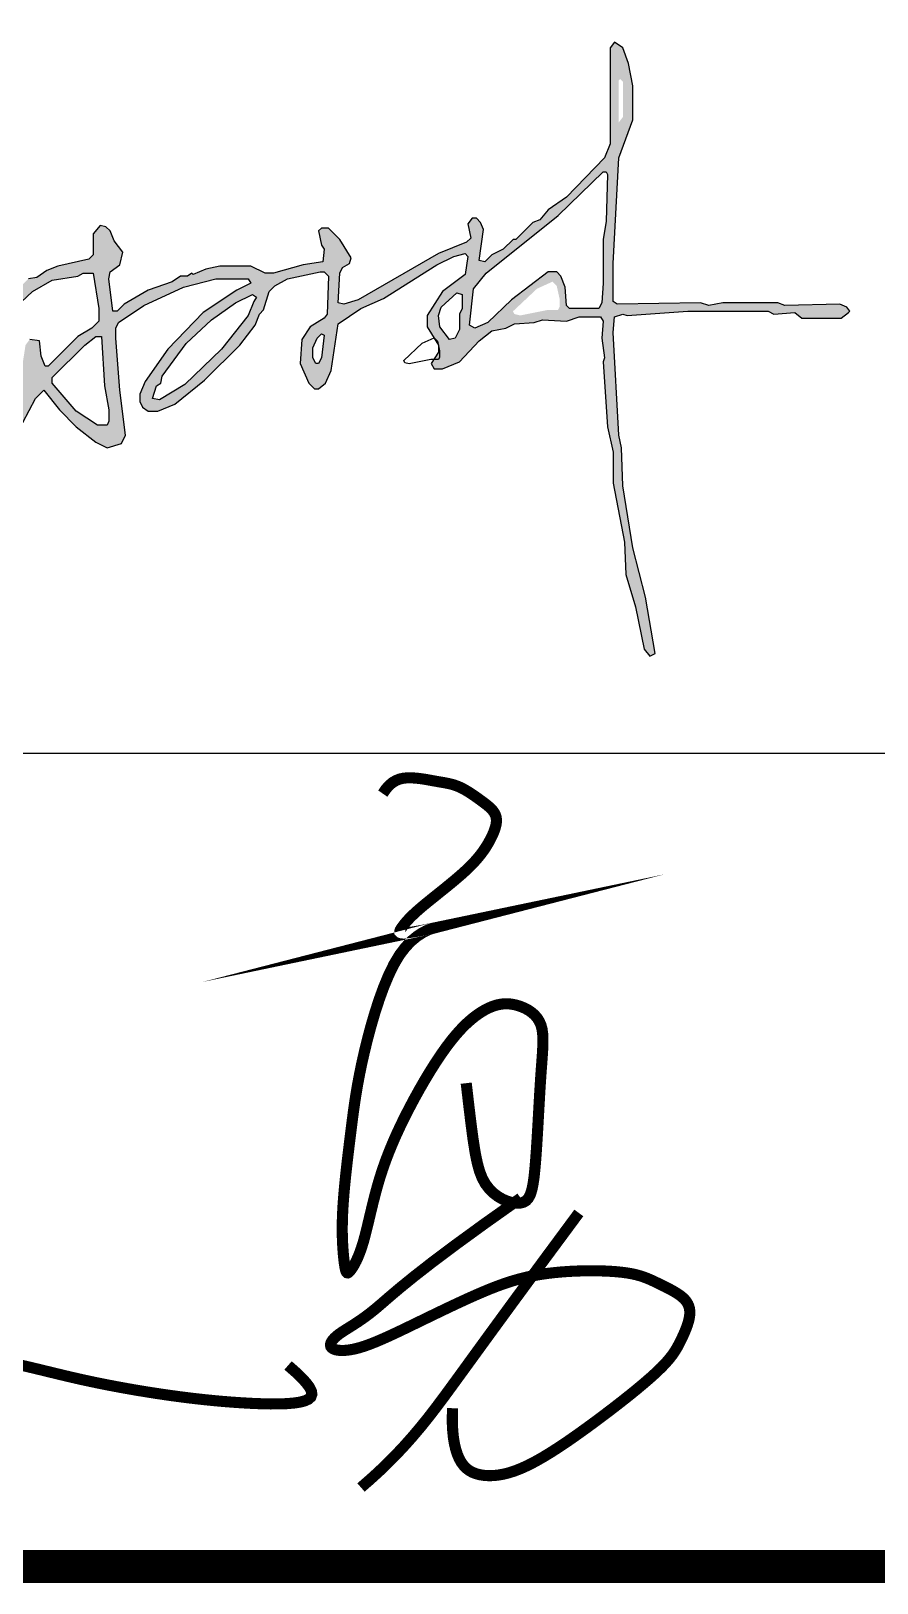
# Model space of a CAD drawing. Extents: x 1036631 to 1215829, y 649019 to 896649.
# Drawn here: x 1213503 to 1214518, y 809010 to 810873 of the extents above; entities that cross this region are included whole.
import ezdxf

# ---------------------------------------------------------------- set-up
doc = ezdxf.new("R2010")
doc.units = 0
doc.header["$LTSCALE"] = 1000
doc.header["$MEASUREMENT"] = 0
doc.layers.add('0-签名', color=2, linetype='Continuous')
doc.layers.add('图框', color=7, linetype='Continuous')

msp = doc.modelspace()

# ---------------------------------------------------------------- hatches: boundary and pattern name
at = {"linetype": 'Continuous'}
h = msp.add_hatch(color=4, dxfattribs=at)
h.dxf.hatch_style = 1
h.paths.add_polyline_path([(1213278.469734638, 810661.5433188741), (1213280.159734637, 810663.233318874), (1213276.779734638, 810681.8233188743), (1213266.639734638, 810691.963318874), (1213249.739734637, 810700.4133188742), (1213207.489734637, 810707.173318874), (1213197.349734638, 810712.2433188738), (1213195.659734637, 810710.5533188743), (1213175.379734638, 810715.6233188742), (1213160.169734637, 810713.9333188738), (1213153.409734637, 810707.173318874), (1213153.409734637, 810697.0333188743), (1213168.619734638, 810700.4133188742), (1213171.999734637, 810697.0333188743), (1213185.519734638, 810693.6533188744), (1213214.249734637, 810693.6533188744), (1213222.699734638, 810688.5833188741), (1213231.149734637, 810688.5833188741), (1213241.289734638, 810683.5133188743), (1213251.429734638, 810683.5133188743), (1213264.949734638, 810673.3733188742), (1213266.639734638, 810651.4033188744), (1213263.259734638, 810649.713318874), (1213259.879734638, 810636.193318874), (1213251.429734638, 810622.673318874), (1213256.499734637, 810617.6033188741), (1213271.709734638, 810636.193318874), (1213278.469734638, 810649.713318874)], flags=17)
h.paths.add_polyline_path([(1213476.199734638, 810495.923318874), (1213477.889734638, 810497.6133188744), (1213466.059734638, 810516.2033188742), (1213449.159734637, 810529.7233188743), (1213442.399734637, 810531.4133188742), (1213437.329734637, 810526.3433188739), (1213437.329734637, 810521.2733188741), (1213452.539734638, 810504.3733188742), (1213444.089734637, 810500.9933188738), (1213432.259734638, 810500.9933188738), (1213406.909734637, 810492.5433188741), (1213396.769734638, 810566.9033188744), (1213390.009734638, 810578.733318874), (1213384.939734638, 810578.733318874), (1213381.559734638, 810575.3533188741), (1213381.559734638, 810546.6233188742), (1213386.629734638, 810533.1033188741), (1213386.629734638, 810516.2033188742), (1213390.009734638, 810504.3733188742), (1213390.009734638, 810489.1633188742), (1213381.559734638, 810484.0933188739), (1213371.419734637, 810484.0933188739), (1213361.279734638, 810479.0233188741), (1213280.159734637, 810458.7433188738), (1213264.949734638, 810451.983318874), (1213239.599734638, 810446.9133188742), (1213166.929734638, 810423.253318874), (1213173.689734638, 810430.0133188743), (1213173.689734638, 810433.3933188737), (1213221.009734638, 810475.6433188737), (1213297.059734638, 810556.7633188743), (1213351.139734638, 810617.6033188741), (1213410.289734638, 810693.6533188744), (1213430.569734637, 810727.4533188742), (1213455.919734637, 810783.2233188743), (1213460.989734637, 810817.0233188741), (1213455.919734637, 810837.3033188743), (1213440.709734638, 810854.2033188742), (1213425.499734637, 810862.6533188744), (1213391.699734638, 810871.1033188741), (1213366.349734638, 810872.7933188741), (1213335.929734638, 810864.3433188739), (1213288.609734638, 810837.3033188743), (1213249.739734637, 810805.193318874), (1213237.909734637, 810798.4333188738), (1213231.149734637, 810791.673318874), (1213232.839734637, 810786.6033188741), (1213241.289734638, 810788.2933188741), (1213271.709734638, 810806.8833188739), (1213290.299734638, 810823.7833188743), (1213337.619734638, 810850.8233188743), (1213361.279734638, 810859.2733188741), (1213383.249734637, 810859.2733188741), (1213391.699734638, 810855.8933188737), (1213395.079734637, 810857.5833188741), (1213398.459734638, 810854.2033188742), (1213425.499734637, 810845.753318874), (1213432.259734638, 810837.3033188743), (1213442.399734637, 810832.233318874), (1213445.779734638, 810823.7833188743), (1213444.089734637, 810795.0533188743), (1213428.879734638, 810769.7033188742), (1213428.879734638, 810764.6333188739), (1213408.599734638, 810725.7633188743), (1213410.289734638, 810722.3833188739), (1213395.079734637, 810698.7233188743), (1213393.389734638, 810691.963318874), (1213383.249734637, 810683.5133188743), (1213381.559734638, 810676.753318874), (1213320.719734638, 810600.7033188742), (1213236.219734638, 810509.443318874), (1213217.629734638, 810492.5433188741), (1213212.559734638, 810484.0933188739), (1213153.409734637, 810430.0133188743), (1213155.099734638, 810451.983318874), (1213151.719734638, 810473.9533188742), (1213144.959734638, 810485.7833188743), (1213128.059734638, 810499.3033188743), (1213097.639734638, 810499.3033188743), (1213065.529734638, 810492.5433188741), (1213036.799734638, 810479.0233188741), (1213023.279734638, 810475.6433188737), (1213014.829734637, 810468.8833188739), (1212991.169734637, 810458.7433188738), (1212967.509734638, 810443.5333188743), (1212967.509734638, 810433.3933188737), (1212975.959734638, 810428.3233188743), (1212994.549734638, 810443.5333188743), (1213046.939734638, 810468.8833188739), (1213062.149734637, 810472.2633188743), (1213068.909734637, 810477.3333188741), (1213114.539734638, 810485.7833188743), (1213128.059734638, 810480.713318874), (1213134.819734637, 810473.9533188742), (1213138.199734638, 810465.503318874), (1213138.199734638, 810436.7733188741), (1213131.439734638, 810413.1133188744), (1213117.919734637, 810397.9033188744), (1213121.299734638, 810381.003318874), (1213102.709734638, 810355.6533188744), (1213089.189734638, 810347.2033188742), (1213080.739734637, 810347.2033188742), (1213053.699734638, 810357.3433188739), (1213048.629734638, 810357.3433188739), (1213045.249734637, 810350.5833188741), (1213052.009734638, 810343.8233188743), (1213070.599734638, 810337.0633188741), (1213089.189734638, 810335.3733188742), (1213104.399734637, 810342.1333188739), (1213119.609734638, 810355.6533188744), (1213141.579734637, 810389.4533188742), (1213150.029734638, 810397.9033188744), (1213177.069734637, 810411.423318874), (1213188.899734637, 810413.1133188744), (1213195.659734637, 810418.1833188738), (1213214.249734637, 810421.5633188741), (1213270.019734638, 810440.1533188744), (1213317.339734637, 810450.2933188741), (1213322.409734637, 810453.673318874), (1213335.929734638, 810455.3633188744), (1213351.139734638, 810462.1233188742), (1213366.349734638, 810463.8133188741), (1213388.319734637, 810470.5733188743), (1213391.699734638, 810468.8833188739), (1213391.699734638, 810323.5433188741), (1213388.319734637, 810304.9533188742), (1213371.419734637, 810293.1233188742), (1213371.419734637, 810282.983318874), (1213374.799734638, 810276.2233188743), (1213388.319734637, 810266.0833188741), (1213398.459734638, 810274.5333188743), (1213405.219734638, 810296.503318874), (1213408.599734638, 810340.443318874), (1213408.599734638, 810470.5733188743), (1213413.669734637, 810477.3333188741), (1213447.469734638, 810485.7833188743), (1213467.749734637, 810487.4733188743)])
h.paths.add_polyline_path([(1213596.189734638, 810418.1833188738), (1213596.189734638, 810404.6633188742), (1213594.499734637, 810399.5933188739), (1213582.669734637, 810399.5933188739), (1213557.319734637, 810416.4933188738), (1213528.589734637, 810450.2933188741), (1213528.589734637, 810457.0533188743), (1213567.459734638, 810495.923318874), (1213580.979734638, 810506.0633188741), (1213587.739734637, 810506.0633188741), (1213591.119734638, 810446.9133188742)], flags=16)
h.paths.add_polyline_path([(1213773.639734638, 810553.3833188739), (1213770.259734638, 810548.3133188741), (1213763.499734637, 810531.4133188742), (1213731.389734638, 810490.8533188741), (1213687.449734638, 810448.6033188741), (1213657.029734638, 810430.0133188743), (1213648.579734637, 810431.7033188742), (1213653.649734637, 810446.9133188742), (1213658.719734638, 810450.2933188741), (1213660.409734637, 810458.7433188738), (1213689.139734638, 810497.6133188744), (1213719.559734638, 810526.3433188739), (1213748.289734638, 810546.6233188742), (1213768.569734637, 810556.7633188743)], flags=16)
h.paths.add_polyline_path([(1213854.759734638, 810507.753318874), (1213851.379734638, 810480.713318874), (1213847.999734637, 810473.9533188742), (1213844.619734638, 810473.9533188742), (1213841.239734637, 810480.713318874), (1213841.239734637, 810492.5433188741), (1213846.309734638, 810504.3733188742), (1213851.379734638, 810509.443318874)], flags=16)
h.paths.add_polyline_path([(1214020.379734638, 810556.7633188743), (1214020.379734638, 810539.8633188744), (1214016.999734637, 810533.1033188741), (1214016.999734637, 810514.5133188743), (1214011.929734638, 810504.3733188742), (1214005.169734637, 810502.6833188738), (1213993.339734637, 810517.8933188737), (1213991.649734637, 810531.4133188742), (1213995.029734638, 810541.5533188743), (1214013.619734638, 810558.4533188742)], flags=16)
h.paths.add_polyline_path([(1214136.989734637, 810551.693318874), (1214136.989734637, 810541.5533188743), (1214135.299734638, 810538.173318874), (1214123.469734638, 810538.173318874), (1214089.669734637, 810531.4133188742), (1214082.909734637, 810533.1033188741), (1214081.219734638, 810536.483318874), (1214109.949734638, 810563.5233188741), (1214128.539734638, 810571.9733188743), (1214133.609734638, 810566.9033188744)], flags=16)
h.paths.add_polyline_path([(1214194.449734638, 810700.4133188742), (1214192.759734638, 810644.6433188737), (1214189.379734638, 810622.673318874), (1214189.379734638, 810570.2833188743), (1214187.689734638, 810546.6233188742), (1214184.309734638, 810539.8633188744), (1214148.819734637, 810539.8633188744), (1214145.439734638, 810543.2433188738), (1214143.749734637, 810565.213318874), (1214138.679734638, 810578.733318874), (1214133.609734638, 810583.8033188743), (1214123.469734638, 810583.8033188743), (1214079.529734638, 810550.003318874), (1214050.799734638, 810522.963318874), (1214035.589734637, 810516.2033188742), (1214028.829734637, 810519.5833188741), (1214033.899734637, 810563.5233188741), (1214049.109734638, 810582.1133188744), (1214135.299734638, 810651.4033188744), (1214189.379734638, 810703.7933188741), (1214192.759734638, 810703.7933188741)], flags=16)
h.paths.add_polyline_path([(1214213.039734638, 810811.9533188742), (1214213.039734638, 810789.983318874), (1214213.039734638, 810769.7033188742), (1214207.969734638, 810762.943318874), (1214207.969734638, 810813.6433188737), (1214209.659734637, 810815.3333188741)], flags=16)
h.paths.add_polyline_path([(1214483.439734638, 810534.7933188741), (1214485.129734638, 810536.483318874), (1214481.749734637, 810541.5533188743), (1214473.299734638, 810544.9333188738), (1214407.389734638, 810543.2433188738), (1214398.939734638, 810546.6233188742), (1214333.029734638, 810546.6233188742), (1214316.129734638, 810543.2433188738), (1214305.989734637, 810546.6233188742), (1214206.279734638, 810544.9333188738), (1214201.209734638, 810548.3133188741), (1214201.209734638, 810593.943318874), (1214207.969734638, 810720.693318874), (1214224.869734638, 810766.3233188743), (1214224.869734638, 810806.8833188739), (1214219.799734638, 810833.923318874), (1214213.039734638, 810852.5133188743), (1214202.899734637, 810859.2733188741), (1214197.829734637, 810852.5133188743), (1214197.829734637, 810737.5933188739), (1214191.069734637, 810720.693318874), (1214145.439734638, 810673.3733188742), (1214123.469734638, 810658.1633188742), (1214113.329734637, 810646.3333188741), (1214104.879734638, 810642.9533188742), (1214084.599734638, 810622.673318874), (1214081.219734638, 810622.673318874), (1214069.389734638, 810610.8433188739), (1214055.869734638, 810604.0833188741), (1214047.419734637, 810595.6333188739), (1214040.659734637, 810597.3233188743), (1214045.729734638, 810634.503318874), (1214042.349734638, 810642.9533188742), (1214037.279734638, 810648.0233188741), (1214032.209734638, 810648.0233188741), (1214027.139734638, 810641.2633188743), (1214030.519734638, 810624.3633188744), (1214025.449734638, 810619.2933188741), (1213991.649734637, 810605.7733188741), (1213895.319734637, 810550.003318874), (1213878.419734637, 810544.9333188738), (1213871.659734637, 810546.6233188742), (1213873.349734638, 810582.1133188744), (1213876.729734638, 810588.8733188742), (1213885.179734638, 810593.943318874), (1213886.869734638, 810600.7033188742), (1213873.349734638, 810622.673318874), (1213859.829734637, 810636.193318874), (1213851.379734638, 810636.193318874), (1213847.999734637, 810632.8133188741), (1213851.379734638, 810615.9133188742), (1213854.759734638, 810610.8433188739), (1213853.069734637, 810595.6333188739), (1213829.409734637, 810592.253318874), (1213793.919734637, 810582.1133188744), (1213783.779734638, 810582.1133188744), (1213766.879734638, 810590.5633188741), (1213729.699734638, 810590.5633188741), (1213712.799734638, 810587.1833188738), (1213697.589734637, 810580.423318874), (1213695.899734637, 810582.1133188744), (1213690.829734637, 810578.733318874), (1213682.379734638, 810578.733318874), (1213672.239734637, 810571.9733188743), (1213643.509734638, 810561.8333188741), (1213614.779734638, 810544.9333188738), (1213606.329734637, 810536.483318874), (1213601.259734638, 810536.483318874), (1213596.189734638, 810575.3533188741), (1213597.879734638, 810583.8033188743), (1213609.709734638, 810592.253318874), (1213613.089734637, 810607.463318874), (1213602.949734638, 810620.983318874), (1213597.879734638, 810632.8133188741), (1213592.809734638, 810637.8833188739), (1213586.049734638, 810639.5733188743), (1213577.599734638, 810629.4333188738), (1213577.599734638, 810604.0833188741), (1213572.529734638, 810599.0133188743), (1213535.349734638, 810590.5633188741), (1213521.829734637, 810585.4933188738), (1213509.999734637, 810577.0433188741), (1213499.859734638, 810575.3533188741), (1213489.719734638, 810565.213318874), (1213481.269734638, 810561.8333188741), (1213471.129734638, 810546.6233188742), (1213476.199734638, 810539.8633188744), (1213484.649734637, 810541.5533188743), (1213504.929734638, 810560.1433188737), (1213528.589734637, 810573.6633188742), (1213559.009734638, 810578.733318874), (1213565.769734638, 810582.1133188744), (1213577.599734638, 810582.1133188744), (1213584.359734638, 810539.8633188744), (1213584.359734638, 810524.6533188744), (1213575.909734637, 810516.2033188742), (1213559.009734638, 810506.0633188741), (1213523.519734638, 810470.5733188743), (1213520.139734638, 810470.5733188743), (1213515.069734637, 810482.4033188744), (1213513.379734638, 810500.9933188738), (1213501.549734638, 810502.6833188738), (1213496.479734638, 810495.923318874), (1213488.029734638, 810441.8433188739), (1213484.649734637, 810436.7733188741), (1213484.649734637, 810426.6333188739), (1213477.889734638, 810413.1133188744), (1213477.889734638, 810401.2833188743), (1213481.269734638, 810397.9033188744), (1213488.029734638, 810397.9033188744), (1213493.099734638, 810402.9733188743), (1213508.309734638, 810431.7033188742), (1213518.449734638, 810441.8433188739), (1213537.039734638, 810418.1833188738), (1213557.319734637, 810397.9033188744), (1213580.979734638, 810379.3133188741), (1213594.499734637, 810372.5533188743), (1213611.399734637, 810377.6233188742), (1213616.469734638, 810387.7633188743), (1213609.709734638, 810441.8433188739), (1213604.639734638, 810504.3733188742), (1213604.639734638, 810516.2033188742), (1213608.019734638, 810522.963318874), (1213638.439734638, 810543.2433188738), (1213685.759734638, 810565.213318874), (1213724.629734638, 810575.3533188741), (1213763.499734637, 810575.3533188741), (1213766.879734638, 810570.2833188743), (1213749.979734638, 810561.8333188741), (1213709.419734637, 810534.7933188741), (1213667.169734637, 810490.8533188741), (1213640.129734638, 810451.983318874), (1213633.369734638, 810436.7733188741), (1213633.369734638, 810428.3233188743), (1213636.749734637, 810421.5633188741), (1213643.509734638, 810416.4933188738), (1213655.339734637, 810416.4933188738), (1213675.619734638, 810424.943318874), (1213711.109734638, 810453.673318874), (1213753.359734638, 810495.923318874), (1213771.949734638, 810519.5833188741), (1213777.019734638, 810533.1033188741), (1213782.089734637, 810538.173318874), (1213788.849734638, 810560.1433188737), (1213795.609734638, 810566.9033188744), (1213810.819734637, 810575.3533188741), (1213849.689734638, 810583.8033188743), (1213854.759734638, 810583.8033188743), (1213859.829734637, 810578.733318874), (1213858.139734638, 810533.1033188741), (1213854.759734638, 810528.0333188743), (1213837.859734638, 810517.8933188737), (1213827.719734638, 810502.6833188738), (1213826.029734638, 810473.9533188742), (1213836.169734637, 810450.2933188741), (1213842.929734638, 810443.5333188743), (1213847.999734637, 810443.5333188743), (1213856.449734638, 810450.2933188741), (1213863.209734638, 810465.503318874), (1213871.659734637, 810521.2733188741), (1213898.699734638, 810539.8633188744), (1213925.739734637, 810551.693318874), (1213989.959734638, 810592.253318874), (1214010.239734637, 810602.3933188737), (1214023.759734638, 810605.7733188741), (1214027.139734638, 810602.3933188737), (1214023.759734638, 810580.423318874), (1213996.719734638, 810560.1433188737), (1213978.129734638, 810531.4133188742), (1213978.129734638, 810517.8933188737), (1213991.649734637, 810495.923318874), (1213991.649734637, 810487.4733188743), (1213983.199734638, 810473.9533188742), (1213986.579734637, 810467.193318874), (1213996.719734638, 810467.193318874), (1214016.999734637, 810475.6433188737), (1214040.659734637, 810500.9933188738), (1214055.869734638, 810512.8233188743), (1214072.769734638, 810516.2033188742), (1214082.909734637, 810521.2733188741), (1214106.569734637, 810522.963318874), (1214116.709734638, 810526.3433188739), (1214145.439734638, 810524.6533188744), (1214160.649734637, 810529.7233188743), (1214185.999734637, 810529.7233188743), (1214189.379734638, 810524.6533188744), (1214187.689734638, 810504.3733188742), (1214191.069734637, 810480.713318874), (1214189.379734638, 810475.6433188737), (1214194.449734638, 810397.9033188744), (1214201.209734638, 810367.483318874), (1214201.209734638, 810330.3033188743), (1214214.729734638, 810259.3233188743), (1214216.419734637, 810220.4533188742), (1214228.249734637, 810181.5833188741), (1214238.389734638, 810130.8833188739), (1214245.149734637, 810122.4333188738), (1214251.909734637, 810125.8133188741), (1214240.079734637, 810193.4133188742), (1214224.869734638, 810252.5633188741), (1214213.039734638, 810326.923318874), (1214211.349734638, 810372.5533188743), (1214207.969734638, 810387.7633188743), (1214201.209734638, 810511.1333188739), (1214202.899734637, 810529.7233188743), (1214213.039734638, 810533.1033188741), (1214218.109734638, 810531.4133188742), (1214290.779734638, 810536.483318874), (1214387.109734638, 810536.483318874), (1214393.869734638, 810533.1033188741), (1214419.219734638, 810534.7933188741), (1214427.669734637, 810528.0333188743), (1214474.989734637, 810528.0333188743)])

# ---------------------------------------------------------------- linework, layer by layer
at = {"color": 4, "linetype": 'Continuous'}
for points in [[(1214483.439734638, 810534.7933188741), (1214485.129734638, 810536.483318874), (1214481.749734637, 810541.5533188743), (1214473.299734638, 810544.9333188738), (1214407.389734638, 810543.2433188738), (1214398.939734638, 810546.6233188742), (1214333.029734638, 810546.6233188742), (1214316.129734638, 810543.2433188738), (1214305.989734637, 810546.6233188742), (1214206.279734638, 810544.9333188738), (1214201.209734638, 810548.3133188741), (1214201.209734638, 810593.943318874), (1214207.969734638, 810720.693318874), (1214224.869734638, 810766.3233188743), (1214224.869734638, 810806.8833188739), (1214219.799734638, 810833.923318874), (1214213.039734638, 810852.5133188743), (1214202.899734637, 810859.2733188741), (1214197.829734637, 810852.5133188743), (1214197.829734637, 810737.5933188739), (1214191.069734637, 810720.693318874), (1214145.439734638, 810673.3733188742), (1214123.469734638, 810658.1633188742), (1214113.329734637, 810646.3333188741), (1214104.879734638, 810642.9533188742), (1214084.599734638, 810622.673318874), (1214081.219734638, 810622.673318874), (1214069.389734638, 810610.8433188739), (1214055.869734638, 810604.0833188741), (1214047.419734637, 810595.6333188739), (1214040.659734637, 810597.3233188743), (1214045.729734638, 810634.503318874), (1214042.349734638, 810642.9533188742), (1214037.279734638, 810648.0233188741), (1214032.209734638, 810648.0233188741), (1214027.139734638, 810641.2633188743), (1214030.519734638, 810624.3633188744), (1214025.449734638, 810619.2933188741), (1213991.649734637, 810605.7733188741), (1213895.319734637, 810550.003318874), (1213878.419734637, 810544.9333188738), (1213871.659734637, 810546.6233188742), (1213873.349734638, 810582.1133188744), (1213876.729734638, 810588.8733188742), (1213885.179734638, 810593.943318874), (1213886.869734638, 810600.7033188742), (1213873.349734638, 810622.673318874), (1213859.829734637, 810636.193318874), (1213851.379734638, 810636.193318874), (1213847.999734637, 810632.8133188741), (1213851.379734638, 810615.9133188742), (1213854.759734638, 810610.8433188739), (1213853.069734637, 810595.6333188739), (1213829.409734637, 810592.253318874), (1213793.919734637, 810582.1133188744), (1213783.779734638, 810582.1133188744), (1213766.879734638, 810590.5633188741), (1213729.699734638, 810590.5633188741), (1213712.799734638, 810587.1833188738), (1213697.589734637, 810580.423318874), (1213695.899734637, 810582.1133188744), (1213690.829734637, 810578.733318874), (1213682.379734638, 810578.733318874), (1213672.239734637, 810571.9733188743), (1213643.509734638, 810561.8333188741), (1213614.779734638, 810544.9333188738), (1213606.329734637, 810536.483318874), (1213601.259734638, 810536.483318874), (1213596.189734638, 810575.3533188741), (1213597.879734638, 810583.8033188743), (1213609.709734638, 810592.253318874), (1213613.089734637, 810607.463318874), (1213602.949734638, 810620.983318874), (1213597.879734638, 810632.8133188741), (1213592.809734638, 810637.8833188739), (1213586.049734638, 810639.5733188743), (1213577.599734638, 810629.4333188738), (1213577.599734638, 810604.0833188741), (1213572.529734638, 810599.0133188743), (1213535.349734638, 810590.5633188741), (1213521.829734637, 810585.4933188738), (1213509.999734637, 810577.0433188741), (1213499.859734638, 810575.3533188741)], [(1214194.449734638, 810700.4133188742), (1214192.759734638, 810644.6433188737), (1214189.379734638, 810622.673318874), (1214189.379734638, 810570.2833188743), (1214187.689734638, 810546.6233188742), (1214184.309734638, 810539.8633188744), (1214148.819734637, 810539.8633188744), (1214145.439734638, 810543.2433188738), (1214143.749734637, 810565.213318874), (1214138.679734638, 810578.733318874), (1214133.609734638, 810583.8033188743), (1214123.469734638, 810583.8033188743), (1214079.529734638, 810550.003318874), (1214050.799734638, 810522.963318874), (1214035.589734637, 810516.2033188742), (1214028.829734637, 810519.5833188741), (1214033.899734637, 810563.5233188741), (1214049.109734638, 810582.1133188744), (1214135.299734638, 810651.4033188744), (1214189.379734638, 810703.7933188741), (1214192.759734638, 810703.7933188741), (1214194.449734638, 810700.4133188742)], [(1213493.099734638, 810402.9733188743), (1213508.309734638, 810431.7033188742), (1213518.449734638, 810441.8433188739), (1213537.039734638, 810418.1833188738), (1213557.319734637, 810397.9033188744), (1213580.979734638, 810379.3133188741), (1213594.499734637, 810372.5533188743), (1213611.399734637, 810377.6233188742), (1213616.469734638, 810387.7633188743), (1213609.709734638, 810441.8433188739), (1213604.639734638, 810504.3733188742), (1213604.639734638, 810516.2033188742), (1213608.019734638, 810522.963318874), (1213638.439734638, 810543.2433188738), (1213685.759734638, 810565.213318874), (1213724.629734638, 810575.3533188741), (1213763.499734637, 810575.3533188741), (1213766.879734638, 810570.2833188743), (1213749.979734638, 810561.8333188741), (1213709.419734637, 810534.7933188741), (1213667.169734637, 810490.8533188741), (1213640.129734638, 810451.983318874), (1213633.369734638, 810436.7733188741), (1213633.369734638, 810428.3233188743), (1213636.749734637, 810421.5633188741), (1213643.509734638, 810416.4933188738), (1213655.339734637, 810416.4933188738), (1213675.619734638, 810424.943318874), (1213711.109734638, 810453.673318874), (1213753.359734638, 810495.923318874), (1213771.949734638, 810519.5833188741), (1213777.019734638, 810533.1033188741), (1213782.089734637, 810538.173318874), (1213788.849734638, 810560.1433188737), (1213795.609734638, 810566.9033188744), (1213810.819734637, 810575.3533188741), (1213849.689734638, 810583.8033188743), (1213854.759734638, 810583.8033188743), (1213859.829734637, 810578.733318874), (1213858.139734638, 810533.1033188741), (1213854.759734638, 810528.0333188743), (1213837.859734638, 810517.8933188737), (1213827.719734638, 810502.6833188738), (1213826.029734638, 810473.9533188742), (1213836.169734637, 810450.2933188741), (1213842.929734638, 810443.5333188743), (1213847.999734637, 810443.5333188743), (1213856.449734638, 810450.2933188741), (1213863.209734638, 810465.503318874), (1213871.659734637, 810521.2733188741), (1213898.699734638, 810539.8633188744), (1213925.739734637, 810551.693318874), (1213989.959734638, 810592.253318874), (1214010.239734637, 810602.3933188737), (1214023.759734638, 810605.7733188741), (1214027.139734638, 810602.3933188737), (1214023.759734638, 810580.423318874), (1213996.719734638, 810560.1433188737), (1213978.129734638, 810531.4133188742), (1213978.129734638, 810517.8933188737), (1213991.649734637, 810495.923318874), (1213991.649734637, 810487.4733188743), (1213983.199734638, 810473.9533188742), (1213986.579734637, 810467.193318874), (1213996.719734638, 810467.193318874), (1214016.999734637, 810475.6433188737), (1214040.659734637, 810500.9933188738), (1214055.869734638, 810512.8233188743), (1214072.769734638, 810516.2033188742), (1214082.909734637, 810521.2733188741), (1214106.569734637, 810522.963318874), (1214116.709734638, 810526.3433188739), (1214145.439734638, 810524.6533188744), (1214160.649734637, 810529.7233188743), (1214185.999734637, 810529.7233188743), (1214189.379734638, 810524.6533188744), (1214187.689734638, 810504.3733188742), (1214191.069734637, 810480.713318874), (1214189.379734638, 810475.6433188737), (1214194.449734638, 810397.9033188744), (1214201.209734638, 810367.483318874), (1214201.209734638, 810330.3033188743), (1214214.729734638, 810259.3233188743), (1214216.419734637, 810220.4533188742), (1214228.249734637, 810181.5833188741), (1214238.389734638, 810130.8833188739), (1214245.149734637, 810122.4333188738), (1214251.909734637, 810125.8133188741), (1214240.079734637, 810193.4133188742), (1214224.869734638, 810252.5633188741), (1214213.039734638, 810326.923318874), (1214211.349734638, 810372.5533188743), (1214207.969734638, 810387.7633188743), (1214201.209734638, 810511.1333188739), (1214202.899734637, 810529.7233188743), (1214213.039734638, 810533.1033188741), (1214218.109734638, 810531.4133188742), (1214290.779734638, 810536.483318874), (1214387.109734638, 810536.483318874), (1214393.869734638, 810533.1033188741), (1214419.219734638, 810534.7933188741), (1214427.669734637, 810528.0333188743), (1214474.989734637, 810528.0333188743), (1214483.439734638, 810534.7933188741)], [(1213484.649734637, 810541.5533188743), (1213504.929734638, 810560.1433188737), (1213528.589734637, 810573.6633188742), (1213559.009734638, 810578.733318874), (1213565.769734638, 810582.1133188744), (1213577.599734638, 810582.1133188744), (1213584.359734638, 810539.8633188744), (1213584.359734638, 810524.6533188744), (1213575.909734637, 810516.2033188742), (1213559.009734638, 810506.0633188741), (1213523.519734638, 810470.5733188743), (1213520.139734638, 810470.5733188743), (1213515.069734637, 810482.4033188744), (1213513.379734638, 810500.9933188738), (1213501.549734638, 810502.6833188738)], [(1213773.639734638, 810553.3833188739), (1213770.259734638, 810548.3133188741), (1213763.499734637, 810531.4133188742), (1213731.389734638, 810490.8533188741), (1213687.449734638, 810448.6033188741), (1213657.029734638, 810430.0133188743), (1213648.579734637, 810431.7033188742), (1213653.649734637, 810446.9133188742), (1213658.719734638, 810450.2933188741), (1213660.409734637, 810458.7433188738), (1213689.139734638, 810497.6133188744), (1213719.559734638, 810526.3433188739), (1213748.289734638, 810546.6233188742), (1213768.569734637, 810556.7633188743), (1213773.639734638, 810553.3833188739)], [(1214020.379734638, 810556.7633188743), (1214020.379734638, 810539.8633188744), (1214016.999734637, 810533.1033188741), (1214016.999734637, 810514.5133188743), (1214011.929734638, 810504.3733188742), (1214005.169734637, 810502.6833188738), (1213993.339734637, 810517.8933188737), (1213991.649734637, 810531.4133188742), (1213995.029734638, 810541.5533188743), (1214013.619734638, 810558.4533188742), (1214020.379734638, 810556.7633188743)], [(1213596.189734638, 810418.1833188738), (1213596.189734638, 810404.6633188742), (1213594.499734637, 810399.5933188739), (1213582.669734637, 810399.5933188739), (1213557.319734637, 810416.4933188738), (1213528.589734637, 810450.2933188741), (1213528.589734637, 810457.0533188743), (1213567.459734638, 810495.923318874), (1213580.979734638, 810506.0633188741), (1213587.739734637, 810506.0633188741), (1213591.119734638, 810446.9133188742), (1213596.189734638, 810418.1833188738)], [(1213854.759734638, 810507.753318874), (1213851.379734638, 810480.713318874), (1213847.999734637, 810473.9533188742), (1213844.619734638, 810473.9533188742), (1213841.239734637, 810480.713318874), (1213841.239734637, 810492.5433188741), (1213846.309734638, 810504.3733188742), (1213851.379734638, 810509.443318874), (1213854.759734638, 810507.753318874)], [(1213993.023888624, 810489.0548538532), (1213993.023888624, 810481.2548538529), (1213991.723888624, 810478.6548538533), (1213982.623888624, 810478.6548538533), (1213956.623888624, 810473.4548538531), (1213951.423888624, 810474.7548538529), (1213950.123888624, 810477.354853853), (1213972.223888624, 810498.1548538533), (1213986.523888624, 810504.6548538533), (1213990.423888624, 810500.7548538529), (1213993.023888624, 810489.0548538532)]]:
    msp.add_lwpolyline(points, dxfattribs=at)
at = {"layer": '0-签名', "color": 4, "const_width": 13.33333200047491}
for points in [[(1213924.982036708, 809957.5645930163), (1213928.850763633, 809963.1724113916), (1213932.795597632, 809967.5733454103), (1213936.805665868, 809970.9077308121), (1213940.870095502, 809973.3159033366), (1213944.978013695, 809974.9381987237), (1213949.118547608, 809975.914952713), (1213953.280824404, 809976.3865010437), (1213957.453971243, 809976.493179456), (1213961.626209422, 809976.358121151), (1213965.78213677, 809976.0356491761), (1213969.905445254, 809975.562884041), (1213973.979826838, 809974.9769462551), (1213977.988973487, 809974.3149563273), (1213981.916577166, 809973.6140347674), (1213985.74632984, 809972.9113020845), (1213989.461923474, 809972.243878788), (1213993.053996112, 809971.6351538027), (1213996.540970118, 809971.0535897153), (1213999.948213935, 809970.4539175282), (1214003.301096004, 809969.7908682433), (1214006.624984769, 809969.0191728628), (1214009.945248672, 809968.0935623891), (1214013.287256156, 809966.9687678247), (1214016.676375663, 809965.5995201712), (1214020.129217535, 809963.9559418986), (1214023.627359696, 809962.0697213475), (1214027.143621975, 809959.987938325), (1214030.650824196, 809957.7576726394), (1214034.121786183, 809955.4260040981), (1214037.529327763, 809953.0400125094), (1214040.846268759, 809950.6467776807), (1214044.045428999, 809948.2933794196), (1214047.09721208, 809946.0130150229), (1214049.962356703, 809943.7833517409), (1214052.599185342, 809941.5681743129), (1214054.966020472, 809939.3312674778), (1214057.021184565, 809937.0364159752), (1214058.723000098, 809934.6474045442), (1214060.029789543, 809932.1280179237), (1214060.899875377, 809929.4420408529), (1214061.304264525, 809926.561708257), (1214061.264701735, 809923.493055804), (1214060.815616206, 809920.2505693481), (1214059.991437137, 809916.8487347428), (1214058.826593728, 809913.3020378427), (1214057.355515179, 809909.6249645011), (1214055.612630689, 809905.8320005724), (1214053.632369459, 809901.9376319106), (1214051.432193777, 809897.9496279521), (1214048.961698291, 809893.8488924654), (1214046.153510741, 809889.6096128017), (1214042.940258863, 809885.2059763124), (1214039.254570397, 809880.6121703485), (1214035.02907308, 809875.8023822614), (1214030.19639465, 809870.7507994018), (1214024.689162846, 809865.4316091213), (1214018.484563677, 809859.8400536882), (1214011.738016234, 809854.0555950393), (1214004.64949788, 809848.1787500294), (1213997.418985977, 809842.3100355127), (1213990.246457888, 809836.5499683429), (1213983.331890976, 809830.9990653748), (1213976.875262603, 809825.7578434629), (1213971.076550132, 809820.9268194608), (1213966.088152752, 809816.5830408406), (1213961.872156956, 809812.7096775429), (1213958.343071065, 809809.2664301266), (1213955.415403398, 809806.2129991496), (1213953.003662278, 809803.5090851706), (1213951.022356024, 809801.1143887475), (1213949.385992955, 809798.9886104387), (1213948.009081392, 809797.0914508029), (1213946.839706557, 809795.392646738), (1213945.960261272, 809793.9020805008), (1213945.486715263, 809792.6396706888), (1213945.535038252, 809791.6253358986), (1213946.221199963, 809790.8789947267), (1213947.661170123, 809790.4205657706), (1213949.970918455, 809790.2699676269), (1213953.266414682, 809790.4471188925), (1213957.578462909, 809790.9523214732), (1213962.597204766, 809791.7074105117), (1213967.92761626, 809792.6146044593), (1213973.174673402, 809793.5761217676), (1213977.943352201, 809794.494180888), (1213981.838628664, 809795.2710002725), (1213984.465478803, 809795.8087983719), (1213985.428878625, 809796.0097936381), (1213984.449615374, 809795.757250585), (1213981.711721239, 809794.8586179776), (1213977.51503964, 809793.1023906429), (1213972.159413999, 809790.2770634085), (1213965.944687738, 809786.1711311018), (1213959.170704279, 809780.5730885497), (1213952.137307044, 809773.2714305801), (1213945.144339454, 809764.05465202), (1213938.445553128, 809752.8130787913), (1213932.11033247, 809739.8443611948), (1213926.161970083, 809725.5479806253), (1213920.623758567, 809710.3234184784), (1213915.518990524, 809694.5701561492), (1213910.870958556, 809678.6876750326), (1213906.702955264, 809663.0754565242), (1213903.038273249, 809648.132982019), (1213899.885835158, 809634.173774154), (1213897.197083821, 809621.1675205365), (1213894.909092113, 809608.9979500138), (1213892.958932909, 809597.548791435), (1213891.283679084, 809586.7037736486), (1213889.820403514, 809576.3466255028), (1213888.506179072, 809566.3610758461), (1213887.278078635, 809556.6308535273), (1213886.085112387, 809547.062445827), (1213884.924039752, 809537.6533737575), (1213883.803557464, 809528.4239167628), (1213882.732362256, 809519.3943542877), (1213881.719150862, 809510.5849657763), (1213880.772620016, 809502.0160306733), (1213879.901466451, 809493.7078284231), (1213879.114386902, 809485.6806384699), (1213878.41911168, 809477.9470147927), (1213877.81950542, 809470.4886095097), (1213877.318466334, 809463.2793492723), (1213876.918892634, 809456.2931607327), (1213876.623682533, 809449.5039705435), (1213876.435734243, 809442.8857053561), (1213876.357945977, 809436.4122918235), (1213876.393215946, 809430.0576565975), (1213876.541543687, 809423.8131085095), (1213876.791334019, 809417.7394851112), (1213877.128093085, 809411.9150061324), (1213877.537327028, 809406.4178913046), (1213878.00454199, 809401.3263603578), (1213878.515244113, 809396.7186330227), (1213879.054939541, 809392.67292903), (1213879.609134417, 809389.2674681105), (1213880.170099008, 809386.5626050156), (1213880.757160088, 809384.5472345814), (1213881.396408557, 809383.1923866648), (1213882.113935315, 809382.4690911224), (1213882.935831262, 809382.3483778111), (1213883.888187296, 809382.8012765885), (1213884.997094318, 809383.7988173106), (1213886.288643228, 809385.3120298347), (1213887.779744573, 809387.3254634909), (1213889.450587497, 809389.8777455018), (1213891.272180792, 809393.021022563), (1213893.215533249, 809396.8074413702), (1213895.25165366, 809401.2891486193), (1213897.351550816, 809406.518291006), (1213899.48623351, 809412.5470152259), (1213901.626710532, 809419.4274679747), (1213903.755587136, 809427.1823426929), (1213905.901854411, 809435.7165198001), (1213908.106099912, 809444.9054264602), (1213910.408911188, 809454.6244898372), (1213912.850875793, 809464.7491370955), (1213915.472581278, 809475.1547953993), (1213918.314615195, 809485.7168919122), (1213921.417565096, 809496.3108537988), (1213924.81525394, 809506.8381816229), (1213928.514446321, 809517.3046695491), (1213932.515142238, 809527.7421851413), (1213936.81734169, 809538.1825959639), (1213941.421044678, 809548.6577695812), (1213946.326251202, 809559.1995735575), (1213951.532961261, 809569.839875457), (1213957.041174857, 809580.6105428437), (1213962.841711637, 809591.5164043362), (1213968.888669844, 809602.4541327668), (1213975.126967372, 809613.2933620225), (1213981.501522111, 809623.9037259897), (1213987.957251955, 809634.1548585551), (1213994.439074794, 809643.9163936052), (1214000.891908521, 809653.0579650266), (1214007.260671027, 809661.449206706), (1214013.498010868, 809668.9882399262), (1214019.58749925, 809675.6871355538), (1214025.520438041, 809681.5864518519), (1214031.288129112, 809686.7267470834), (1214036.881874329, 809691.1485795112), (1214042.292975563, 809694.8925073982), (1214047.512734683, 809697.9990890074), (1214052.532453556, 809700.5088826016), (1214057.349715726, 809702.4605151428), (1214061.987231427, 809703.8848883881), (1214066.473992564, 809704.8109727936), (1214070.838991046, 809705.2677388155), (1214075.111218779, 809705.2841569093), (1214079.319667671, 809704.8891975317), (1214083.493329628, 809704.1118311385), (1214087.661196557, 809702.9810281856), (1214091.833416162, 809701.5165851101), (1214095.94475933, 809699.70160227), (1214099.911152744, 809697.5100060051), (1214103.648523089, 809694.9157226541), (1214107.072797048, 809691.8926785561), (1214110.099901304, 809688.414800051), (1214112.645762543, 809684.456013477), (1214114.626307446, 809679.990245174), (1214115.98548702, 809674.9783849634), (1214116.779349562, 809669.3291765972), (1214117.091967686, 809662.9383273098), (1214117.007414013, 809655.7015443359), (1214116.609761159, 809647.5145349099), (1214115.983081741, 809638.2730062659), (1214115.211448379, 809627.8726656387), (1214114.378933688, 809616.2092202628), (1214113.553665577, 809603.2604598099), (1214112.739993111, 809589.3325037005), (1214111.926320645, 809574.8135537928), (1214111.101052534, 809560.0918119444), (1214110.252593132, 809545.555480013), (1214109.369346797, 809531.5927598573), (1214108.439717882, 809518.5918533345), (1214107.452110742, 809506.9409623026), (1214106.382850005, 809496.9447576808), (1214105.159941384, 809488.5737866306), (1214103.699310863, 809481.7150653749), (1214101.916884428, 809476.2556101369), (1214099.728588063, 809472.0824371391), (1214097.050347754, 809469.0825626046), (1214093.798089485, 809467.1430027556), (1214089.887739242, 809466.1507738159), (1214085.280642197, 809466.0131710608), (1214080.11982027, 809466.7186059797), (1214074.593714567, 809468.2757691146), (1214068.890766197, 809470.6933510076), (1214063.199416266, 809473.9800422009), (1214057.708105883, 809478.1445332371), (1214052.605276154, 809483.1955146579), (1214048.079368186, 809489.1416770056), (1214044.259874134, 809496.0699307619), (1214041.040490339, 809504.3800661651), (1214038.255964187, 809514.550093393), (1214035.741043068, 809527.0580226235), (1214033.330474368, 809542.3818640345), (1214030.859005475, 809560.9996278036), (1214028.161383778, 809583.3893241087), (1214025.072356662, 809610.0289631278)], [(1214090.382606002, 809472.0839445825), (1214046.634770121, 809441.0709850931), (1214011.473967274, 809415.4624396461), (1213983.746368963, 809394.6137180972), (1213962.298146684, 809377.8802303033), (1213945.975471939, 809364.6173861205), (1213933.624516225, 809354.180595405), (1213924.091451041, 809345.9252680136), (1213916.222447886, 809339.2068138021), (1213909.0554998, 809333.469967991), (1213902.395885981, 809328.5167672582), (1213896.24070717, 809324.2385736449), (1213890.587064104, 809320.5267491926), (1213885.432057525, 809317.2726559433), (1213880.772788171, 809314.3676559384), (1213876.606356782, 809311.7031112196), (1213872.929864096, 809309.1703838283), (1213869.746209085, 809306.6837703859), (1213867.081483636, 809304.2493058298), (1213864.96757787, 809301.8959596773), (1213863.436381907, 809299.6527014457), (1213862.519785865, 809297.5485006518), (1213862.249679864, 809295.6123268133), (1213862.657954024, 809293.8731494473), (1213863.776498465, 809292.3599380708), (1213865.626090113, 809291.1026281122), (1213868.183053131, 809290.1350186457), (1213871.412598488, 809289.4918746565), (1213875.279937151, 809289.2079611305), (1213879.750280092, 809289.3180430528), (1213884.788838278, 809289.8568854089), (1213890.360822681, 809290.8592531845), (1213896.431444267, 809292.3599113644), (1213902.971229144, 809294.3815538067), (1213909.971963962, 809296.8985898587), (1213917.430750509, 809299.8733577392), (1213925.344690572, 809303.2681956679), (1213933.710885939, 809307.0454418642), (1213942.526438398, 809311.167434547), (1213951.788449734, 809315.5965119359), (1213961.494021738, 809320.2950122504), (1213971.619479266, 809325.2175484007), (1213982.058039469, 809330.2878320619), (1213992.682142567, 809335.4218495997), (1214003.36422878, 809340.53558738), (1214013.976738329, 809345.5450317691), (1214024.392111435, 809350.3661691324), (1214034.482788317, 809354.9149858361), (1214044.121209197, 809359.1074682464), (1214053.21556963, 809362.8784333583), (1214061.817086509, 809366.2380206859), (1214070.01273206, 809369.2152003717), (1214077.889478512, 809371.8389425591), (1214085.534298093, 809374.1382173913), (1214093.034163029, 809376.1419950112), (1214100.476045549, 809377.8792455621), (1214107.94691788, 809379.3789391868), (1214115.514908395, 809380.667149077), (1214123.172770048, 809381.7583606172), (1214130.89441194, 809382.6641622399), (1214138.653743172, 809383.3961423781), (1214146.424672844, 809383.9658894645), (1214154.181110055, 809384.3849919323), (1214161.896963907, 809384.6650382137), (1214169.5461435, 809384.817616742), (1214177.098692252, 809384.8514187891), (1214184.509190861, 809384.7635469864), (1214191.728354343, 809384.5482068047), (1214198.706897713, 809384.1996037139), (1214205.395535987, 809383.7119431853), (1214211.74498418, 809383.0794306895), (1214217.705957309, 809382.2962716968), (1214223.229170388, 809381.3566716778), (1214228.286115246, 809380.2582161155), (1214232.931390954, 809379.0120105386), (1214237.240373398, 809377.6325404883), (1214241.28843846, 809376.1342915056), (1214245.150962024, 809374.5317491313), (1214248.903319976, 809372.8393989067), (1214252.620888198, 809371.0717263726), (1214256.379042574, 809369.24321707), (1214260.229483265, 809367.3654593796), (1214264.129207544, 809365.4384530404), (1214268.011536959, 809363.4593006315), (1214271.809793057, 809361.4251047316), (1214275.457297387, 809359.3329679196), (1214278.887371497, 809357.1799927744), (1214282.033336936, 809354.9632818747), (1214284.828515253, 809352.6799377993), (1214287.218790526, 809350.3246490791), (1214289.200296959, 809347.8824480517), (1214290.781731284, 809345.3359530069), (1214291.971790237, 809342.6677822344), (1214292.779170549, 809339.860554024), (1214293.212568956, 809336.896886665), (1214293.280682191, 809333.7593984479), (1214292.992206987, 809330.4307076616), (1214292.361155331, 809326.9026064068), (1214291.42280022, 809323.2035820278), (1214290.217729906, 809319.371295679), (1214288.786532638, 809315.4434085152), (1214287.169796668, 809311.4575816911), (1214285.408110246, 809307.4514763615), (1214283.542061622, 809303.4627536811), (1214281.612239048, 809299.5290748047), (1214279.630239798, 809295.6668560003), (1214277.491697246, 809291.8075339916), (1214275.06325379, 809287.8613006143), (1214272.211551829, 809283.7383477056), (1214268.803233759, 809279.3488671017), (1214264.70494198, 809274.6030506395), (1214259.78331889, 809269.4110901552), (1214253.905006886, 809263.683177486), (1214246.98158382, 809257.360406225), (1214239.104369354, 809250.5074769949), (1214230.409618605, 809243.219992176), (1214221.033586687, 809235.5935541479), (1214211.112528717, 809227.72376529), (1214200.78269981, 809219.7062279825), (1214190.180355082, 809211.6365446054), (1214179.441749649, 809203.6103175381), (1214168.692025901, 809195.7212177556), (1214158.011875322, 809188.0551906097), (1214147.470876675, 809180.6962500474), (1214137.138608719, 809173.7284100164), (1214127.084650214, 809167.2356844634), (1214117.378579921, 809161.302087335), (1214108.089976599, 809156.0116325793), (1214099.288419009, 809151.448334142), (1214091.027057583, 809147.6730296271), (1214083.293329441, 809144.6538512612), (1214076.058243375, 809142.3357549276), (1214069.292808175, 809140.6636965094), (1214062.968032635, 809139.5826318898), (1214057.054925545, 809139.0375169517), (1214051.524495697, 809138.9733075785), (1214046.347751884, 809139.3349596529), (1214041.500534705, 809140.0838457177), (1214036.978012003, 809141.2470049543), (1214032.780183427, 809142.8678932028), (1214028.90704863, 809144.9899663039), (1214025.35860726, 809147.6566800984), (1214022.13485897, 809150.9114904265), (1214019.235803408, 809154.7978531293), (1214016.661440227, 809159.3592240469), (1214014.413701801, 809164.628436342), (1214012.5022514, 809170.595832466), (1214010.938685018, 809177.2411321917), (1214009.734598649, 809184.5440552925), (1214008.901588288, 809192.4843215415), (1214008.45124993, 809201.0416507119), (1214008.395179567, 809210.1957625769), (1214008.744973195, 809219.9263769094)], [(1214160.145582978, 809454.2845925201), (1214116.793143146, 809395.6349975598), (1214081.733768305, 809347.914695867), (1214053.792675209, 809309.656720102), (1214031.795080608, 809279.3941029251), (1214014.566201254, 809255.6598769977), (1214000.931253899, 809236.9870749795), (1213989.715455294, 809221.9087295319), (1213979.74402219, 809208.9578733152), (1213970.027821137, 809196.8997210712), (1213960.320317866, 809185.4282158684), (1213950.560627904, 809174.4694828558), (1213940.68786678, 809163.9496471822), (1213930.641150022, 809153.7948339974), (1213920.359593158, 809143.9311684504), (1213909.782311714, 809134.2847756905), (1213898.848421221, 809124.781780867)], [(1213489.235491343, 809272.0014128416), (1213502.155121466, 809268.9969847059), (1213514.57053842, 809266.0194165536), (1213526.66707514, 809263.0753987731), (1213538.63006456, 809260.1716217535), (1213550.644839616, 809257.3147758836), (1213562.896733243, 809254.5115515526), (1213575.526987945, 809251.7697227091), (1213588.500484494, 809249.101397541), (1213601.738013235, 809246.519767796), (1213615.16036451, 809244.0380252214), (1213628.688328661, 809241.6693615654), (1213642.242696031, 809239.4269685749), (1213655.744256963, 809237.3240379981), (1213669.1138018, 809235.3737615823), (1213682.284379363, 809233.5871325027), (1213695.238072392, 809231.9663496447), (1213707.969222106, 809230.5114133215), (1213720.472169725, 809229.222323846), (1213732.741256466, 809228.0990815308), (1213744.770823551, 809227.1416866892), (1213756.555212197, 809226.3501396343), (1213768.088763623, 809225.7244406784), (1213779.337058762, 809225.2725997459), (1213790.150637395, 809225.0346652028), (1213800.351279014, 809225.0586950259), (1213809.760763114, 809225.3927471921), (1213818.200869188, 809226.0848796783), (1213825.493376731, 809227.1831504615), (1213831.460065235, 809228.7356175188), (1213835.922714195, 809230.7903388267), (1213838.732962564, 809233.3956864219), (1213839.861887142, 809236.6012885781), (1213839.310424189, 809240.4570876291), (1213837.079509963, 809245.0130259079), (1213833.170080725, 809250.3190457487), (1213827.583072733, 809256.425089484), (1213820.319422249, 809263.381099448), (1213811.38006553, 809271.2370179737)]]:
    msp.add_lwpolyline(points, dxfattribs=at)
at = {"layer": '图框', "color": 0}
for p, q in [((1209049.083842708, 810006.028510845), (1214727.072771481, 810006.028510845)), ((1209049.083842708, 809029.9485059656), (1214727.072771481, 809029.9485059656))]:
    msp.add_line(p, q, dxfattribs=at)
at = {"layer": '图框', "color": 0, "const_width": 39.5312401976562}
msp.add_lwpolyline([(1209049.083842708, 809029.9485059656), (1214727.072771481, 809029.9485059656)], dxfattribs=at)

doc.saveas('drawing.dxf')
